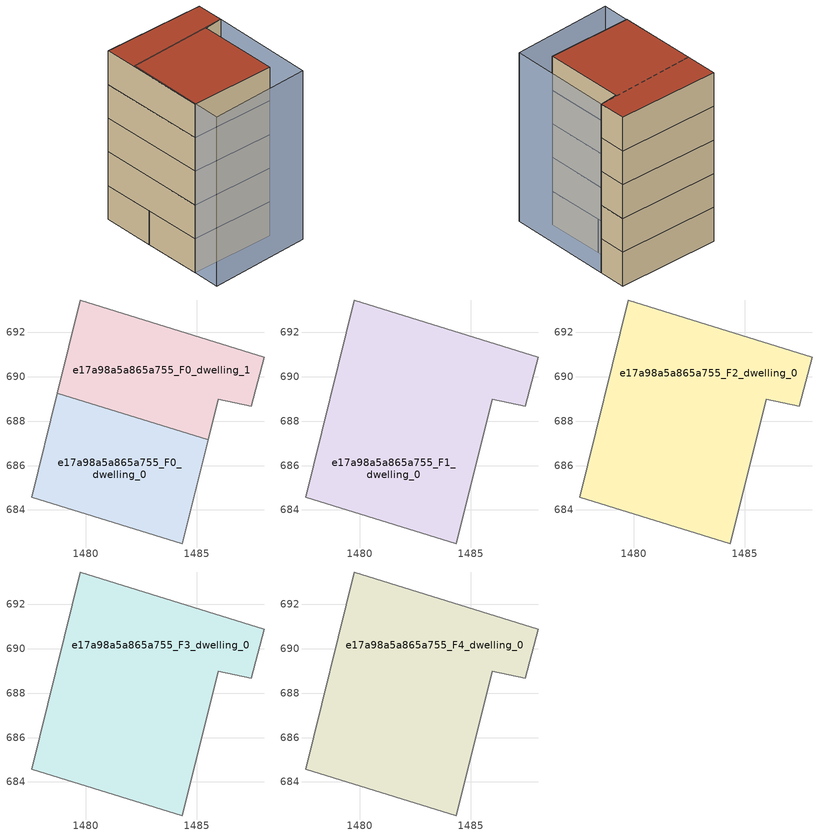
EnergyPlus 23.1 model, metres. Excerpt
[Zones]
e17a98a5a865a755_F0_dwelling_0
 floor ground (EU_floor_Construction): 1485.51,687.15 1484.35,682.47 1477.57,684.57 1478.73,689.25 z0
 wall adiabatic (EU_wall_Construction): 1478.73,689.25 1477.57,684.57 1484.35,682.47 1485.51,687.15 z0:3
 wall to e17a98a5a865a755_F0_dwelling_1 (EU_wall_Construction): 1485.51,687.15 1478.73,689.25 z0:3
e17a98a5a865a755_F0_dwelling_1
 floor ground (EU_floor_Construction): 1488.03,690.86 1487.45,688.66 1485.97,688.98 1485.51,687.15 1478.73,689.25 1479.76,693.44 z0
 wall adiabatic (EU_wall_Construction): 1485.51,687.15 1485.97,688.98 1487.45,688.66 1488.03,690.86 1479.76,693.44 1478.73,689.25 z0:3
e17a98a5a865a755_F1_dwelling_0
 floor to e17a98a5a865a755_F0_dwelling_0 (EU_floor_Construction): 1485.51,687.15 1484.35,682.47 1477.57,684.57 1478.73,689.25 z3
 floor to e17a98a5a865a755_F0_dwelling_1 (EU_floor_Construction): 1488.02,690.86 1487.45,688.66 1485.97,688.98 1485.51,687.15 1478.73,689.25 1479.76,693.44 z3
 wall adiabatic (EU_wall_Construction): 1477.57,684.57 1484.35,682.47 1485.97,688.98 1487.45,688.66 1488.03,690.86 1479.76,693.44 1477.57,684.57 z3:6
e17a98a5a865a755_F2_dwelling_0
 floor to e17a98a5a865a755_F1_dwelling_0 (EU_floor_Construction): 1488.02,690.86 1487.45,688.66 1485.97,688.98 1484.35,682.47 1477.57,684.57 1479.76,693.44 z6
 wall adiabatic (EU_wall_Construction): 1477.57,684.57 1484.35,682.47 1485.97,688.98 1487.45,688.66 1488.03,690.86 1479.76,693.44 1477.57,684.57 z6:9
e17a98a5a865a755_F3_dwelling_0
 floor to e17a98a5a865a755_F2_dwelling_0 (EU_floor_Construction): 1488.02,690.86 1487.45,688.66 1485.97,688.98 1484.35,682.47 1477.57,684.57 1479.76,693.44 z9
 wall adiabatic (EU_wall_Construction): 1477.57,684.57 1484.35,682.47 1485.97,688.98 1487.45,688.66 1488.03,690.86 1479.76,693.44 1477.57,684.57 z9:12
e17a98a5a865a755_F4_dwelling_0
 floor to e17a98a5a865a755_F3_dwelling_0 (EU_floor_Construction): 1488.02,690.86 1487.45,688.66 1485.97,688.98 1484.35,682.47 1477.57,684.57 1479.76,693.44 z12
 wall adiabatic (EU_wall_Construction): 1477.57,684.57 1484.35,682.47 1485.97,688.98 1487.45,688.66 1488.03,690.86 1479.76,693.44 1477.57,684.57 z12:15
 roof outside (EU_roof_Construction): 1484.35,682.47 1485.97,688.98 1487.45,688.66 1488.03,690.86 1479.76,693.44 1477.57,684.57 z15
shading: 1487.45,688.66 1485.24,680.2 / 1485.24,680.2 1476.99,682.36 / 1476.99,682.36 1479.21,690.81 / 1479.21,690.81 1487.45,688.66 z0:15
[Building]
EU S2 Campaign: North Axis=0; Terrain=City; Solar Distribution=FullExterior
[Site:Location]
Bologna: Latitude=44.5; Longitude=11.25; Time Zone=1; Elevation=37
[SizingPeriod:WeatherFileDays]
AnnualSizingPeriod: Begin Month=1; Begin Day of Month=1; End Month=12; End Day of Month=31; Day of Week for Start Day=Monday; Use Weather File Daylight Saving Period=No; Use Weather File Rain and Snow Indicators=No
[MATERIAL]
EU_InternalMass_Material: Roughness=MediumRough; Thickness=0.1; Conductivity=1; Density=1800; Specific Heat=900; Thermal Absorptance=0.9; Solar Absorptance=0.7; Visible Absorptance=0.7
[MATERIAL:NOMASS] Roughness=MediumRough; Thermal Absorptance=0.9; Solar Absorptance=0.7; Visible Absorptance=0.7
Name | Thermal Resistance
EU_wall_NoMass | 0.905828
EU_roof_NoMass | 0.37593
EU_floor_NoMass | 0.67114
[CONSTRUCTION]
EU_wall_Construction: EU_wall_NoMass
EU_roof_Construction: EU_roof_NoMass
EU_floor_Construction: EU_floor_NoMass
EU_InternalMass_Construction: EU_InternalMass_Material
[ZONE] Type=1; Multiplier=1; Ceiling Height=autocalculate; Floor Area=autocalculate; Part of Total Floor Area=Yes
Name | Volume
e17a98a5a865a755_F0_dwelling_0 | 102.385
e17a98a5a865a755_F1_dwelling_0 | 204.757
e17a98a5a865a755_F2_dwelling_0; e17a98a5a865a755_F3_dwelling_0; e17a98a5a865a755_F4_dwelling_0 | 204.758
e17a98a5a865a755_F0_dwelling_1 | 102.374
[INTERNALMASS] Construction=EU_InternalMass_Construction
Name | Zone or ZoneList | Surface Area
e17a98a5a865a755_F0_dwelling_0_EU_InternalMass | e17a98a5a865a755_F0_dwelling_0 | 34.1282
e17a98a5a865a755_F0_dwelling_1_EU_InternalMass | e17a98a5a865a755_F0_dwelling_1 | 34.1246
e17a98a5a865a755_F1_dwelling_0_EU_InternalMass | e17a98a5a865a755_F1_dwelling_0 | 68.2528
e17a98a5a865a755_F2_dwelling_0_EU_InternalMass | e17a98a5a865a755_F2_dwelling_0 | 68.2528
e17a98a5a865a755_F3_dwelling_0_EU_InternalMass | e17a98a5a865a755_F3_dwelling_0 | 68.2528
e17a98a5a865a755_F4_dwelling_0_EU_InternalMass | e17a98a5a865a755_F4_dwelling_0 | 68.2528
[OTHEREQUIPMENT] Fuel Type=Electricity; Design Level Calculation Method=Watts/Area; Power per Zone Floor Area=1; Fraction Latent=0; Fraction Radiant=0; Fraction Lost=0; Carbon Dioxide Generation Rate=0; EndUse Subcategory=EU_Step8_InternalGains
Name | Zone or ZoneList or Space or SpaceList | Schedule
EU_Step8_InternalGain_e17a98a5a865a755_F0_dwelling_0_f000 | e17a98a5a865a755_F0_dwelling_0 | EU_Step8_GainSchedule_e17a98a5a865a755_F0_dwelling_0_f000
EU_Step8_InternalGain_e17a98a5a865a755_F0_dwelling_1_f000 | e17a98a5a865a755_F0_dwelling_1 | EU_Step8_GainSchedule_e17a98a5a865a755_F0_dwelling_1_f000
EU_Step8_InternalGain_e17a98a5a865a755_F1_dwelling_0_f000 | e17a98a5a865a755_F1_dwelling_0 | EU_Step8_GainSchedule_e17a98a5a865a755_F1_dwelling_0_f000
EU_Step8_InternalGain_e17a98a5a865a755_F2_dwelling_0_f000 | e17a98a5a865a755_F2_dwelling_0 | EU_Step8_GainSchedule_e17a98a5a865a755_F2_dwelling_0_f000
EU_Step8_InternalGain_e17a98a5a865a755_F3_dwelling_0_f000 | e17a98a5a865a755_F3_dwelling_0 | EU_Step8_GainSchedule_e17a98a5a865a755_F3_dwelling_0_f000
EU_Step8_InternalGain_e17a98a5a865a755_F4_dwelling_0_f000 | e17a98a5a865a755_F4_dwelling_0 | EU_Step8_GainSchedule_e17a98a5a865a755_F4_dwelling_0_f000
[ZONEVENTILATION:DESIGNFLOWRATE] Schedule=EU_AlwaysOn; Design Flow Rate Calculation Method=AirChanges/Hour; Air Changes per Hour=0.73129; Ventilation Type=Natural; Fan Pressure Rise=0; Fan Total Efficiency=1; Constant Term Coefficient=1; Temperature Term Coefficient=0; Velocity Term Coefficient=0; Velocity Squared Term Coefficient=0; Minimum Indoor Temperature=-100; Maximum Indoor Temperature=100; Delta Temperature=-100; Minimum Outdoor Temperature=-100; Maximum Outdoor Temperature=100; Maximum Wind Speed=40
Name | Zone or ZoneList or Space or SpaceList
EU_ConstantAir_e17a98a5a865a755_F0_dwelling_0 | e17a98a5a865a755_F0_dwelling_0
EU_ConstantAir_e17a98a5a865a755_F0_dwelling_1 | e17a98a5a865a755_F0_dwelling_1
EU_ConstantAir_e17a98a5a865a755_F1_dwelling_0 | e17a98a5a865a755_F1_dwelling_0
EU_ConstantAir_e17a98a5a865a755_F2_dwelling_0 | e17a98a5a865a755_F2_dwelling_0
EU_ConstantAir_e17a98a5a865a755_F3_dwelling_0 | e17a98a5a865a755_F3_dwelling_0
EU_ConstantAir_e17a98a5a865a755_F4_dwelling_0 | e17a98a5a865a755_F4_dwelling_0
[HVACTEMPLATE:THERMOSTAT] Constant Heating Setpoint=20; Constant Cooling Setpoint=50
EU_HeatOnly_e17a98a5a865a755_F0_dwelling_0; EU_HeatOnly_e17a98a5a865a755_F0_dwelling_1; EU_HeatOnly_e17a98a5a865a755_F1_dwelling_0; EU_HeatOnly_e17a98a5a865a755_F2_dwelling_0; EU_HeatOnly_e17a98a5a865a755_F3_dwelling_0; EU_HeatOnly_e17a98a5a865a755_F4_dwelling_0
[HVACTEMPLATE:ZONE:IDEALLOADSAIRSYSTEM] System Availability Schedule=EU_AlwaysOn; Maximum Heating Supply Air Temperature=50; Minimum Cooling Supply Air Temperature=13; Maximum Heating Supply Air Humidity Ratio=0.0156; Minimum Cooling Supply Air Humidity Ratio=0.0077; Heating Limit=NoLimit; Cooling Limit=NoLimit; Heating Availability Schedule=EU_AlwaysOn; Cooling Availability Schedule=EU_CoolingOff; Dehumidification Control Type=ConstantSensibleHeatRatio; Cooling Sensible Heat Ratio=0.7; Dehumidification Setpoint=60; Humidification Control Type=None; Humidification Setpoint=30; Outdoor Air Method=None; Outdoor Air Flow Rate per Person=0.00944; Outdoor Air Flow Rate per Zone Floor Area=0; Outdoor Air Flow Rate per Zone=0; Demand Controlled Ventilation Type=None; Outdoor Air Economizer Type=NoEconomizer; Heat Recovery Type=None; Sensible Heat Recovery Effectiveness=0.7; Latent Heat Recovery Effectiveness=0.65
Name | Template Thermostat
e17a98a5a865a755_F0_dwelling_0 | EU_HeatOnly_e17a98a5a865a755_F0_dwelling_0
e17a98a5a865a755_F0_dwelling_1 | EU_HeatOnly_e17a98a5a865a755_F0_dwelling_1
e17a98a5a865a755_F1_dwelling_0 | EU_HeatOnly_e17a98a5a865a755_F1_dwelling_0
e17a98a5a865a755_F2_dwelling_0 | EU_HeatOnly_e17a98a5a865a755_F2_dwelling_0
e17a98a5a865a755_F3_dwelling_0 | EU_HeatOnly_e17a98a5a865a755_F3_dwelling_0
e17a98a5a865a755_F4_dwelling_0 | EU_HeatOnly_e17a98a5a865a755_F4_dwelling_0
[SIZING:ZONE] Zone Cooling Design Supply Air Temperature Input Method=SupplyAirTemperature; Zone Cooling Design Supply Air Temperature=13; Zone Heating Design Supply Air Temperature Input Method=SupplyAirTemperature; Zone Heating Design Supply Air Temperature=50; Zone Cooling Design Supply Air Humidity Ratio=0.008; Zone Heating Design Supply Air Humidity Ratio=0.008; Cooling Design Air Flow Method=DesignDay; Cooling Design Air Flow Rate=0; Cooling Minimum Air Flow per Zone Floor Area=0.000762; Cooling Minimum Air Flow=0; Cooling Minimum Air Flow Fraction=0.2; Heating Design Air Flow Method=DesignDay; Heating Design Air Flow Rate=0; Heating Maximum Air Flow per Zone Floor Area=0.002032; Heating Maximum Air Flow=0.141576; Heating Maximum Air Flow Fraction=0.3; Account for Dedicated Outdoor Air System=No; Dedicated Outdoor Air System Control Strategy=NeutralSupplyAir; Dedicated Outdoor Air Low Setpoint Temperature for Design=autosize; Dedicated Outdoor Air High Setpoint Temperature for Design=autosize; Zone Load Sizing Method=Sensible Load Only No Latent Load; Zone Latent Cooling Design Supply Air Humidity Ratio Input Method=HumidityRatioDifference; Zone Cooling Design Supply Air Humidity Ratio Difference=0.005; Zone Latent Heating Design Supply Air Humidity Ratio Input Method=HumidityRatioDifference; Zone Humidification Design Supply Air Humidity Ratio Difference=0.005
e17a98a5a865a755_F0_dwelling_0; e17a98a5a865a755_F0_dwelling_1; e17a98a5a865a755_F1_dwelling_0; e17a98a5a865a755_F2_dwelling_0; e17a98a5a865a755_F3_dwelling_0; e17a98a5a865a755_F4_dwelling_0
[SCHEDULE:CONSTANT]
Name | Hourly Value
EU_AlwaysOn | 1
EU_CoolingOff | 0
[SCHEDULE:FILE] Column Number=1; Rows to Skip at Top=0; Number of Hours of Data=8760; Column Separator=Comma; Interpolate to Timestep=No; Minutes per Item=60; Adjust Schedule for Daylight Savings=Yes
Name | File
EU_Step8_GainSchedule_e17a98a5a865a755_F0_dwelling_0_f000 | ../../schedules/e17a98a5a865a755/e17a98a5a865a755_F0_dwelling_0_f000_gain.csv
EU_Step8_GainSchedule_e17a98a5a865a755_F0_dwelling_1_f000 | ../../schedules/e17a98a5a865a755/e17a98a5a865a755_F0_dwelling_1_f000_gain.csv
EU_Step8_GainSchedule_e17a98a5a865a755_F1_dwelling_0_f000 | ../../schedules/e17a98a5a865a755/e17a98a5a865a755_F1_dwelling_0_f000_gain.csv
EU_Step8_GainSchedule_e17a98a5a865a755_F2_dwelling_0_f000 | ../../schedules/e17a98a5a865a755/e17a98a5a865a755_F2_dwelling_0_f000_gain.csv
EU_Step8_GainSchedule_e17a98a5a865a755_F3_dwelling_0_f000 | ../../schedules/e17a98a5a865a755/e17a98a5a865a755_F3_dwelling_0_f000_gain.csv
EU_Step8_GainSchedule_e17a98a5a865a755_F4_dwelling_0_f000 | ../../schedules/e17a98a5a865a755/e17a98a5a865a755_F4_dwelling_0_f000_gain.csv
